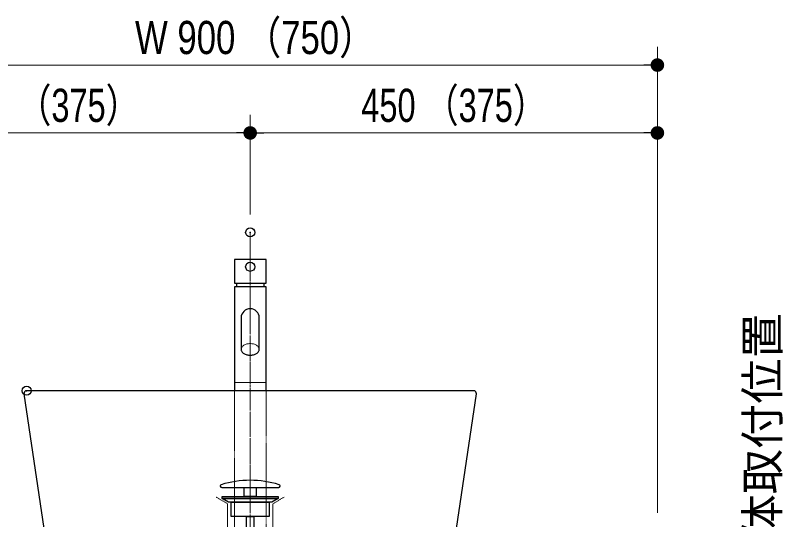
# Model space of a CAD drawing. Units: millimetres, scale not verified. Extents: x -6062 to 6062, y -3045 to 3045.
# Drawn here: x 228 to 1076, y -1368 to -810 of the extents above; entities that cross this region are included whole.
import ezdxf
from ezdxf.enums import TextEntityAlignment as Align

# ---------------------------------------------------------------- set-up
doc = ezdxf.new("R2010")
doc.units = ezdxf.units.MM
doc.header["$LTSCALE"] = 20
doc.header["$PDMODE"] = 32
doc.header["$PDSIZE"] = 10
doc.linetypes.add('USER1', pattern=[1.11, 0.71, -0.4])
doc.linetypes.add('USER2', pattern=[2.91, 1.76, -0.4, 0.35, -0.4])
for name, color, linetype, lineweight in [('0-1_2寸法-2', 7, 'Continuous', 15), ('0-2_0', 7, 'Continuous', 25), ('0-4_2寸法-1', 7, 'Continuous', 15), ('0-5_5ボウル・キャビネット', 7, 'Continuous', 15), ('0-7_4給排水', 7, 'Continuous', 30)]:
    doc.layers.add(name, color=color, linetype=linetype, lineweight=lineweight)
doc.layers.add('0-3_Defpoints', color=7, linetype='Continuous')
doc.styles.add('ＭＳ Ｐゴシック', font='')
doc.styles.get('ＭＳ Ｐゴシック').set_extended_font_data('MS PGothic')

# ---------------------------------------------------------------- blocks, each defined once
blk = doc.blocks.new('_Dot')
at = {"layer": '0-2_0'}
blk.add_line((-10, 0), (-20, 0), dxfattribs=at)
for points in [[(0, 0), (-10, 0), (-9.92, 1.25)], [(0, 0), (-9.92, -1.25), (-10, 0)], [(0, 0), (-9.92, 1.25), (-9.69, 2.49)], [(0, 0), (-9.69, -2.49), (-9.92, -1.25)], [(0, 0), (-9.69, 2.49), (-9.3, 3.68)], [(0, 0), (-9.3, -3.68), (-9.69, -2.49)], [(0, 0), (-9.3, 3.68), (-8.76, 4.82)], [(0, 0), (-8.76, -4.82), (-9.3, -3.68)], [(0, 0), (-8.76, 4.82), (-8.09, 5.88)], [(0, 0), (-8.09, -5.88), (-8.76, -4.82)], [(0, 0), (-8.09, 5.88), (-7.29, 6.85)], [(0, 0), (-7.29, -6.85), (-8.09, -5.88)], [(0, 0), (-7.29, 6.85), (-6.37, 7.71)], [(0, 0), (-6.37, -7.71), (-7.29, -6.85)], [(0, 0), (-6.37, 7.71), (-5.36, 8.44)], [(0, 0), (-5.36, -8.44), (-6.37, -7.71)], [(0, 0), (-5.36, 8.44), (-4.26, 9.05)], [(0, 0), (-4.26, -9.05), (-5.36, -8.44)], [(0, 0), (-4.26, 9.05), (-3.09, 9.51)], [(0, 0), (-3.09, -9.51), (-4.26, -9.05)], [(0, 0), (-3.09, 9.51), (-1.87, 9.82)], [(0, 0), (-1.87, -9.82), (-3.09, -9.51)], [(0, 0), (-1.87, 9.82), (-0.63, 9.98)], [(0, 0), (-0.63, -9.98), (-1.87, -9.82)], [(0, 0), (-0.63, 9.98), (0.63, 9.98)], [(0, 0), (0.63, -9.98), (-0.63, -9.98)], [(0, 0), (0.63, 9.98), (1.87, 9.82)], [(0, 0), (1.87, 9.82), (3.09, 9.51)], [(0, 0), (3.09, 9.51), (4.26, 9.05)], [(0, 0), (4.26, 9.05), (5.36, 8.44)], [(0, 0), (5.36, 8.44), (6.37, 7.71)], [(0, 0), (6.37, 7.71), (7.29, 6.85)], [(0, 0), (7.29, 6.85), (8.09, 5.88)], [(0, 0), (8.09, 5.88), (8.76, 4.82)], [(0, 0), (8.76, 4.82), (9.3, 3.68)], [(0, 0), (9.3, 3.68), (9.69, 2.49)], [(0, 0), (9.69, 2.49), (9.92, 1.25)], [(0, 0), (9.92, 1.25), (10, 0)], [(0, 0), (1.87, -9.82), (0.63, -9.98)], [(0, 0), (3.09, -9.51), (1.87, -9.82)], [(0, 0), (4.26, -9.05), (3.09, -9.51)], [(0, 0), (5.36, -8.44), (4.26, -9.05)], [(0, 0), (6.37, -7.71), (5.36, -8.44)], [(0, 0), (7.29, -6.85), (6.37, -7.71)], [(0, 0), (8.09, -5.88), (7.29, -6.85)], [(0, 0), (8.76, -4.82), (8.09, -5.88)], [(0, 0), (9.3, -3.68), (8.76, -4.82)], [(0, 0), (9.69, -2.49), (9.3, -3.68)], [(0, 0), (9.92, -1.25), (9.69, -2.49)], [(0, 0), (10, 0), (9.92, -1.25)]]:
    blk.add_solid(points, dxfattribs=at)
blk = doc.blocks.new('グループ-58')
at = {"layer": '0-5_5ボウル・キャビネット', "lineweight": 30}
for p, q in [((40500.6, -24568.8), (40942.4, -27548.8)), ((50440, -24500), (40560, -24500)), ((50057.6, -27548.8), (50499.4, -24568.8)), ((41001.8, -27600), (49998.2, -27600))]:
    blk.add_line(p, q, dxfattribs=at)
at = {"layer": '0-5_5ボウル・キャビネット', "linetype": 'USER1'}
blk.add_lwpolyline([(46250, -26851.1), (46000, -27000), (46000, -27600), (45000, -27600), (45000, -27000), (44750, -26851.1)], dxfattribs=at)
at = {"layer": '0-5_5ボウル・キャビネット', "lineweight": 30}
for centre, start, end in [((40560, -24560), 90, 188.43223), ((50440, -24560), 351.56777, 90), ((41001.8, -27540), 188.43223, 270), ((49998.2, -27540), 270, 351.56777)]:
    blk.add_arc(centre, 60, start, end, dxfattribs=at)
blk = doc.blocks.new('グループ-64')
at = {"layer": '0-7_4給排水', "linetype": 'USER2', "lineweight": 15}
blk.add_line((45500, -42400), (45500, -21000), dxfattribs=at)
at = {"layer": '0-7_4給排水'}
for p, q in [((44840, -26605.2), (44840, -26610)), ((46160, -26610), (46160, -26605.2)), ((44870, -26640), (46130, -26640))]:
    blk.add_line(p, q, dxfattribs=at)
for points in [[(45370, -26640), (45630, -26640), (45630, -26840), (45370, -26840)], [(44880, -26840), (46120, -26840), (46120, -26880), (44880, -26880)], [(45018.7, -26960), (44880, -26880), (46120, -26880), (45979.8, -26960)], [(45080, -26960), (45920, -26960), (45920, -27280), (45080, -27280)], [(45420, -27280), (45580, -27280), (45580, -27600), (45420, -27600)]]:
    blk.add_lwpolyline(points, close=True, dxfattribs=at)
for centre, radius, start, end in [((44870, -26605.2), 30, 107.1832, 180), ((44870, -26610), 30, 180, 270), ((45500, -28642.5), 2162.5, 72.8168, 107.1832), ((46130, -26610), 30, 270, 0), ((46130, -26605.2), 30, 0, 72.8168)]:
    blk.add_arc(centre, radius, start, end, dxfattribs=at)
blk = doc.blocks.new('グループ-76')
at = {"layer": '0-7_4給排水'}
for p, q in [((45200, -22120), (45200, -22200)), ((45800, -22120), (45800, -22200))]:
    blk.add_line(p, q, dxfattribs=at)
at = {"layer": '0-7_4給排水', "lineweight": 15}
blk.add_line((45850, -24320), (45150, -24320), dxfattribs=at)
at = {"layer": '0-7_4給排水'}
blk.add_lwpolyline([(45150, -21600), (45150, -22120), (45850, -22120), (45850, -21600)], close=True, dxfattribs=at)
for points in [[(45850, -24500), (45850, -22200), (45150, -22200), (45150, -24500)], [(45300, -22885.7), (45300, -23585.7), (45300.8, -23597.3), (45303.3, -23609.1), (45307.7, -23621.1), (45314, -23633), (45322.3, -23644.8), (45332.6, -23656.1), (45344.7, -23666.8), (45358.6, -23676.6), (45373.9, -23685.5), (45390.6, -23693.3)], [(45390.6, -23693.3), (45408.1, -23699.9), (45426.4, -23705.3), (45445, -23709.3), (45463.6, -23712.1), (45482, -23713.8), (45500, -23714.3), (45518, -23713.8), (45536.4, -23712.1), (45555, -23709.3), (45573.6, -23705.3), (45591.9, -23699.9), (45609.4, -23693.3), (45626.1, -23685.5), (45641.4, -23676.6), (45655.3, -23666.8), (45667.4, -23656.1), (45677.7, -23644.8), (45686, -23633), (45692.3, -23621.1), (45696.7, -23609.1), (45699.2, -23597.3), (45700, -23585.7), (45700, -22885.7)]]:
    blk.add_lwpolyline(points, dxfattribs=at)
at = {"layer": '0-7_4給排水', "lineweight": 15}
blk.add_lwpolyline([(45700, -23585.7), (45699.2, -23574.2), (45696.7, -23562.3), (45692.3, -23550.3), (45686, -23538.4), (45677.7, -23526.7), (45667.4, -23515.4), (45655.3, -23504.7), (45641.4, -23494.8), (45626.1, -23485.9), (45609.4, -23478.1), (45591.9, -23471.5), (45573.6, -23466.2), (45555, -23462.1), (45536.4, -23459.3), (45518, -23457.7), (45500, -23457.2), (45482, -23457.7), (45463.6, -23459.3), (45445, -23462.1), (45426.4, -23466.2), (45408.1, -23471.5), (45390.6, -23478.1), (45373.9, -23485.9), (45358.6, -23494.8), (45344.7, -23504.7), (45332.6, -23515.4), (45322.3, -23526.7), (45314, -23538.4), (45307.7, -23550.3), (45303.3, -23562.3), (45300.8, -23574.2), (45300, -23585.7)], dxfattribs=at)
at = {"layer": '0-7_4給排水', "linetype": 'USER1', "lineweight": 15}
blk.add_lwpolyline([(45150, -24500), (45150, -27520), (45850, -27520), (45850, -24500)], dxfattribs=at)
at = {"layer": '0-7_4給排水'}
blk.add_circle((45500, -21760), 100, dxfattribs=at)
for start, end in [(90, 180), (0, 90)]:
    blk.add_arc((45500, -22885.7), 200, start, end, dxfattribs=at)

msp = doc.modelspace()

# ---------------------------------------------------------------- linework, layer by layer
at = {"layer": '0-3_Defpoints'}
for p in [(487.5, -940), (937.5, -940), (487.5, -1050), (240.5, -1225)]:
    msp.add_point(p, dxfattribs=at)
at = {"layer": '0-4_2寸法-1'}
for p, q in [((937.5, -920), (937.5, -845)), ((922.49, -865), (52.51, -865)), ((487.5, -1030), (487.5, -920)), ((487.5, -1030), (487.5, -920)), ((937.5, -1360), (937.5, -920)), ((52.51, -940), (472.49, -940)), ((922.49, -940), (502.51, -940))]:
    msp.add_line(p, q, dxfattribs=at)

# ---------------------------------------------------------------- block references
at = {"layer": '0-4_2寸法-1', "xscale": 0.7503418, "yscale": 0.7503418}
for p in [(937.5, -865), (487.5, -940), (937.5, -940)]:
    msp.add_blockref('_Dot', p, dxfattribs=at)
at = {"layer": '0-4_2寸法-1', "xscale": 0.7503418, "yscale": 0.7503418, "rotation": 180}
msp.add_blockref('_Dot', (487.5, -940), dxfattribs=at)
at = {"layer": '0-5_5ボウル・キャビネット', "xscale": 0.05, "yscale": 0.05}
msp.add_blockref('グループ-58', (-1787.5, 0), dxfattribs=at)
at = {"layer": '0-7_4給排水', "xscale": 0.05, "yscale": 0.05}
for name in ['グループ-64', 'グループ-76']:
    msp.add_blockref(name, (-1787.5, 0), dxfattribs=at)

# ---------------------------------------------------------------- texts
at = {"layer": '0-1_2寸法-2', "style": 'ＭＳ Ｐゴシック'}
msp.add_text('本体取付位置', height=36.66, rotation=90, dxfattribs=at).set_placement((1082.81, -1439.39), align=Align.BOTTOM_LEFT)
at = {"layer": '0-4_2寸法-1', "style": 'ＭＳ Ｐゴシック'}
for s, width, p in [('W 900 （750）', 0.8, (360.23, -863.81)), ('450 （375）', 0.75, (160.29, -938.81)), ('450 （375）', 0.75, (610.29, -938.81))]:
    msp.add_text(s, height=36.66, dxfattribs=dict(at, width=width)).set_placement(p, align=Align.BOTTOM_LEFT)

doc.saveas('drawing.dxf')
